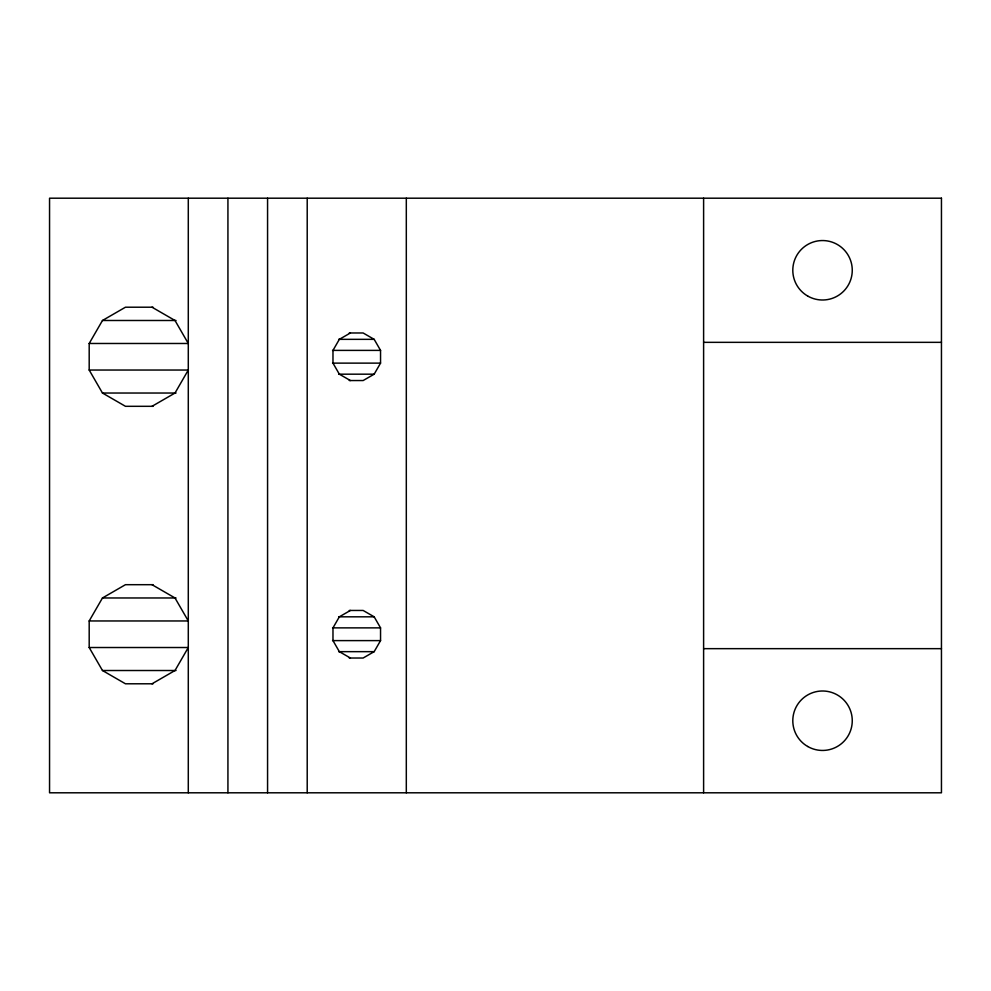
<?xml version="1.0" encoding="UTF-8"?>
<svg xmlns="http://www.w3.org/2000/svg" width="991" height="991" viewBox="0 0 991 991"><rect width="100%" height="100%" fill="white"/><g stroke="black" fill="none" stroke-linecap="round" stroke-linejoin="round"><path stroke-width="1.49" d="M153.048 406.31L125.461 406.31L102.469 393.031L89.19 370.039L89.19 343.481L102.469 320.489L125.461 307.21L153.048 307.21M153.048 683.79L125.461 683.79L102.469 670.511L89.19 647.519L89.19 620.961L102.469 597.969L125.461 584.69L153.048 584.69M349.266 380.544L363.127 380.544L374.177 374.177L380.544 363.127L380.544 350.393L374.177 339.343L363.127 332.976L349.266 332.976M349.266 658.024L363.127 658.024L374.177 651.657L380.544 640.607L380.544 627.873L374.177 616.823L363.127 610.456L349.266 610.456M152.019 406.31L175.011 393.031L188.29 370.039L89.19 370.039M350.393 332.976L339.343 339.343L332.976 350.393L332.976 363.127L339.343 374.177L350.393 380.544M152.019 683.79L175.011 670.511L188.29 647.519L89.19 647.519M350.393 610.456L339.343 616.823L332.976 627.873L332.976 640.607L339.343 651.657L350.393 658.024M102.469 320.489L176.026 320.489M338.637 339.343L374.177 339.343M703.61 342.341L941.45 342.341M89.19 343.481L188.29 343.481L175.011 320.489L152.019 307.21M332.567 350.393L380.544 350.393M332.567 363.127L380.544 363.127M338.637 374.177L374.177 374.177M102.469 393.031L176.026 393.031M102.469 597.969L176.026 597.969M338.637 616.823L374.177 616.823M89.19 620.961L188.29 620.961L175.011 597.969L152.019 584.69M332.567 627.873L380.544 627.873M332.567 640.607L380.544 640.607M703.61 648.659L941.45 648.659M338.637 651.657L374.177 651.657M102.469 670.511L176.026 670.511M703.61 198.2L703.61 792.8M406.31 198.2L406.31 792.8M307.21 198.2L307.21 792.8M267.57 198.2L267.57 792.8M227.93 198.2L227.93 792.8M188.29 198.2L188.29 792.8M941.45 198.2L49.55 198.2L49.55 792.8L941.45 792.8L941.45 198.2M807.665 746.471A29.73 29.73 0 0 0 852.26 720.73A29.73 29.73 0 0 0 807.665 694.976A29.73 29.73 0 0 0 807.665 746.471M807.665 296.024A29.73 29.73 0 0 0 852.26 270.27A29.73 29.73 0 0 0 807.665 244.529A29.73 29.73 0 0 0 807.665 296.024"/></g></svg>
